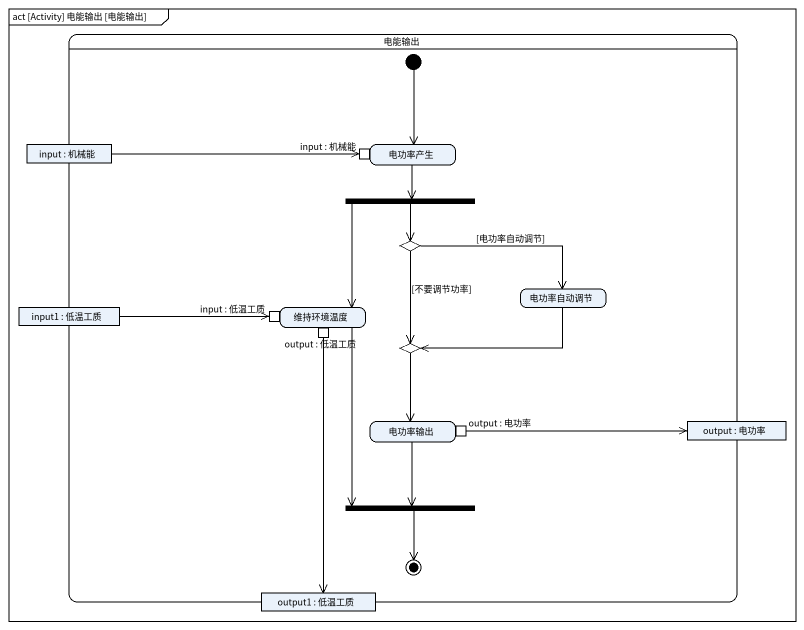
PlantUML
@startuml
mainframe act [Activity] 电能输出 [电能输出]
hide empty description
state 电能输出 {
  state "input : 机械能" as input <<object>>
  state 电功率产生 {
    state "input : 机械能" as input_机械能 <<inputPin>>
  }
  state fork1 <<fork>>
  state choice1 <<choice>>
  state "input1 : 低温工质" as input1 <<object>>
  state 维持环境温度 {
    state "input : 低温工质" as input_低温工质 <<inputPin>>
    state "output : 低温工质" as output_低温工质 <<outputPin>>
  }
  state 电功率自动调节
  state choice2 <<choice>>
  state 电功率输出 {
    state "output : 电功率" as output_电功率 <<outputPin>>
  }
  state "output : 电功率" as output <<object>>
  state fork2 <<join>>
  state "output1 : 低温工质" as output1 <<object>>
  [*] --> 电功率产生
  fork2 --> [*]
}
input -right-> input_机械能
电功率产生 --> fork1
fork1 --> choice1
fork1 --> 维持环境温度
choice1 -right-> 电功率自动调节 : [电功率自动调节]
choice1 --> choice2 : [不要调节功率]
input1 -right-> input_低温工质
维持环境温度 --> fork2
电功率自动调节 -left-> choice2
output_低温工质 --> output1
choice2 --> 电功率输出
电功率输出 --> fork2
output_电功率 -right-> output
@enduml
